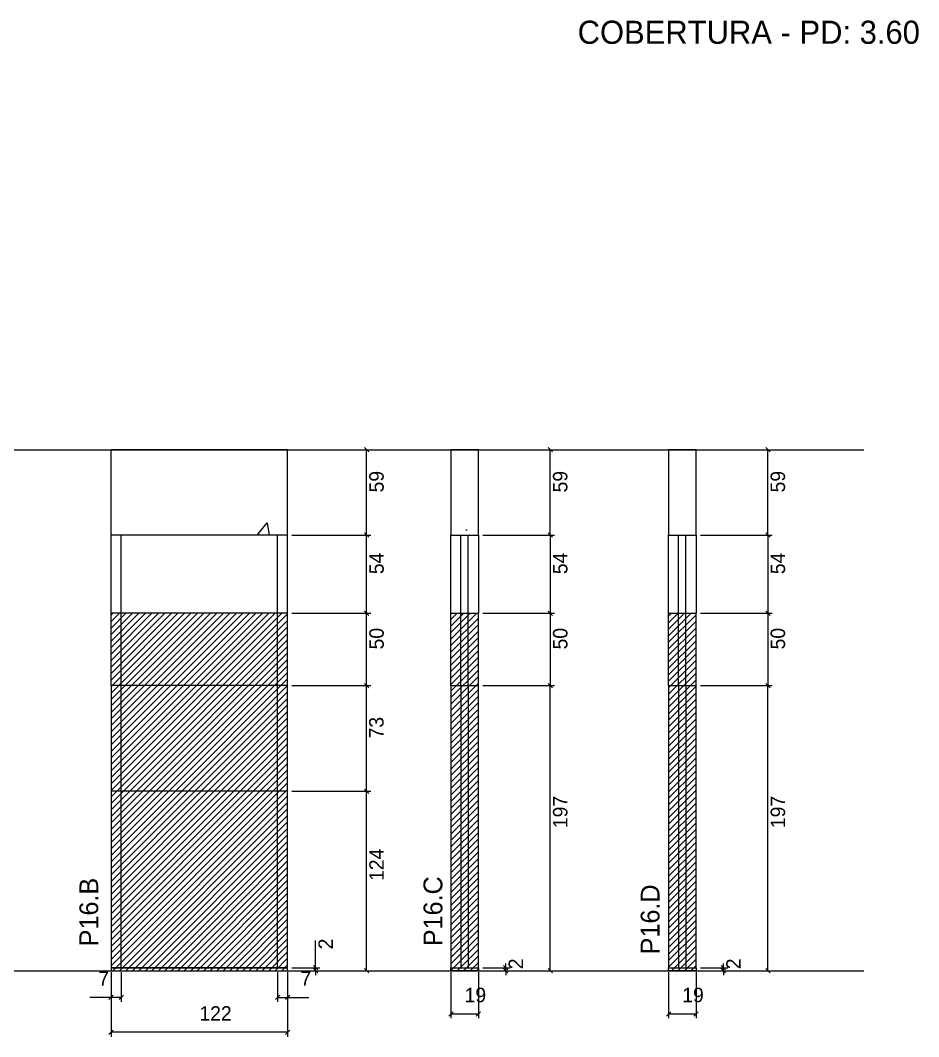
# Model space of a CAD drawing. Header units: metres. Extents: x 4489 to 5830, y 12348 to 13065.
# Drawn here: x 5209 to 5830, y 12348 to 13051 of the extents above; entities that cross this region are included whole.
import ezdxf

# ---------------------------------------------------------------- set-up
doc = ezdxf.new("R2010")
doc.units = ezdxf.units.M
for name, color, linetype in [('COTA', 7, 'Continuous'), ('Hachura', 7, 'Continuous'), ('NOMENCLATURA', 7, 'Continuous'), ('Nível', 7, 'Continuous'), ('Painéis', 7, 'Continuous'), ('SARR_2.2x7', 7, 'Continuous'), ('Texto Seção', 7, 'Continuous')]:
    doc.layers.add(name, color=color, linetype=linetype)

msp = doc.modelspace()

# ---------------------------------------------------------------- hatches: boundary and pattern name
at = {"layer": 'COTA'}
h = msp.add_hatch(dxfattribs=at)
h.set_pattern_fill('AR-CONC')
h.paths.add_polyline_path([(5271.33, 12753.86), (5271.33, 12694.86), (5393.33, 12694.86), (5393.33, 12753.86), (5271.33, 12753.86)])
h = msp.add_hatch(dxfattribs=at)
h.set_pattern_fill('AR-CONC')
h.paths.add_polyline_path([(5506.16, 12694.86), (5525.16, 12694.86), (5525.16, 12754.86), (5506.16, 12754.86), (5506.16, 12694.86)])
h = msp.add_hatch(dxfattribs=at)
h.set_pattern_fill('AR-CONC')
h.paths.add_polyline_path([(5675.61, 12694.86), (5675.61, 12753.86), (5656.61, 12753.86), (5656.61, 12694.86), (5675.61, 12694.86)])
at = {"layer": 'Hachura'}
h = msp.add_hatch(dxfattribs=at)
h.set_pattern_fill('ANSI31')
h.paths.add_polyline_path([(5271.33, 12640.86), (5271.33, 12517.86), (5393.33, 12517.86), (5393.33, 12640.86), (5271.33, 12640.86)])
h = msp.add_hatch(dxfattribs=at)
h.set_pattern_fill('ANSI31')
h.paths.add_polyline_path([(5525.16, 12393.86), (5525.16, 12640.86), (5506.16, 12640.86), (5506.16, 12393.86), (5525.16, 12393.86)])
h = msp.add_hatch(dxfattribs=at)
h.set_pattern_fill('ANSI31')
h.paths.add_polyline_path([(5675.61, 12640.86), (5656.61, 12640.86), (5656.61, 12393.86), (5675.61, 12393.86), (5675.61, 12640.86)])
h = msp.add_hatch(dxfattribs=at)
h.set_pattern_fill('ANSI31')
h.paths.add_polyline_path([(5393.33, 12517.86), (5271.33, 12517.86), (5271.33, 12393.86), (5393.33, 12393.86), (5393.33, 12517.86)])

# ---------------------------------------------------------------- linework, layer by layer
at = {"layer": 'COTA', "color": 0, "lineweight": 25}
for p, q in [((5449.39, 12752.36), (5446.39, 12755.36)), ((5576.35, 12752.36), (5573.35, 12755.36)), ((5726.8, 12752.36), (5723.8, 12755.36)), ((5446.39, 12696.36), (5449.39, 12693.36)), ((5449.39, 12693.36), (5446.39, 12696.36)), ((5573.35, 12696.36), (5576.35, 12693.36)), ((5723.8, 12696.36), (5726.8, 12693.36)), ((5449.39, 12639.36), (5446.39, 12642.36)), ((5446.39, 12642.36), (5449.39, 12639.36)), ((5576.35, 12639.36), (5573.35, 12642.36)), ((5726.8, 12639.36), (5723.8, 12642.36)), ((5449.39, 12589.36), (5446.39, 12592.36)), ((5446.39, 12592.36), (5449.39, 12589.36)), ((5576.35, 12589.36), (5573.35, 12592.36)), ((5573.35, 12592.36), (5576.35, 12589.36)), ((5726.8, 12589.36), (5723.8, 12592.36)), ((5723.8, 12592.36), (5726.8, 12589.36)), ((5449.39, 12516.36), (5446.39, 12519.36)), ((5446.39, 12519.36), (5449.39, 12516.36)), ((5411.09, 12397.36), (5414.09, 12394.36)), ((5542.57, 12397.36), (5545.57, 12394.36)), ((5693.02, 12397.36), (5696.02, 12394.36)), ((5414.09, 12392.36), (5411.09, 12395.36)), ((5446.39, 12395.36), (5449.39, 12392.36)), ((5545.57, 12392.36), (5542.57, 12395.36)), ((5573.35, 12395.36), (5576.35, 12392.36)), ((5696.02, 12392.36), (5693.02, 12395.36)), ((5723.8, 12395.36), (5726.8, 12392.36)), ((5272.83, 12376.85), (5269.83, 12373.85)), ((5276.83, 12373.85), (5279.83, 12376.85)), ((5387.83, 12376.85), (5384.83, 12373.85)), ((5391.83, 12373.85), (5394.83, 12376.85)), ((5507.66, 12365.47), (5504.66, 12362.47)), ((5523.66, 12362.47), (5526.66, 12365.47)), ((5658.11, 12365.47), (5655.11, 12362.47)), ((5674.11, 12362.47), (5677.11, 12365.47)), ((5272.83, 12352.75), (5269.83, 12349.75)), ((5391.83, 12349.75), (5394.83, 12352.75))]:
    msp.add_line(p, q, dxfattribs=at)
at = {"layer": 'COTA', "color": 241, "lineweight": 25}
for p, q in [((5393.33, 12753.86), (5271.33, 12753.86)), ((5393.33, 12753.86), (5271.33, 12753.86)), ((5271.33, 12694.86), (5271.33, 12753.86)), ((5393.33, 12694.86), (5393.33, 12753.86))]:
    msp.add_line(p, q, dxfattribs=at)
at = {"layer": 'COTA', "color": 4, "lineweight": 25}
for p, q in [((5396.33, 12753.86), (5450.89, 12753.86)), ((5447.89, 12694.86), (5447.89, 12753.86)), ((5528.16, 12753.86), (5577.85, 12753.86)), ((5574.85, 12694.86), (5574.85, 12753.86)), ((5678.61, 12753.86), (5728.3, 12753.86)), ((5725.3, 12694.86), (5725.3, 12753.86)), ((5396.33, 12694.86), (5450.89, 12694.86)), ((5396.33, 12694.86), (5450.89, 12694.86)), ((5447.89, 12640.86), (5447.89, 12694.86)), ((5528.16, 12694.86), (5577.85, 12694.86)), ((5678.61, 12694.86), (5728.3, 12694.86)), ((5396.33, 12640.86), (5450.89, 12640.86)), ((5396.33, 12640.86), (5450.89, 12640.86)), ((5447.89, 12590.86), (5447.89, 12640.86)), ((5528.16, 12640.86), (5577.85, 12640.86)), ((5574.85, 12640.86), (5574.85, 12590.86)), ((5678.61, 12640.86), (5728.3, 12640.86)), ((5725.3, 12640.86), (5725.3, 12590.86)), ((5396.33, 12590.86), (5450.89, 12590.86)), ((5396.33, 12590.86), (5450.89, 12590.86)), ((5447.89, 12517.86), (5447.89, 12590.86)), ((5528.16, 12590.86), (5577.85, 12590.86)), ((5528.16, 12590.86), (5577.85, 12590.86)), ((5574.85, 12393.86), (5574.85, 12590.86)), ((5678.61, 12590.86), (5728.3, 12590.86)), ((5678.61, 12590.86), (5728.3, 12590.86)), ((5725.3, 12393.86), (5725.3, 12590.86)), ((5396.33, 12517.86), (5450.89, 12517.86)), ((5396.33, 12517.86), (5450.89, 12517.86)), ((5447.89, 12393.86), (5447.89, 12517.86)), ((5412.59, 12395.86), (5412.59, 12414.66)), ((5544.07, 12395.86), (5544.07, 12398.86)), ((5694.52, 12395.86), (5694.52, 12398.86)), ((5271.33, 12392.86), (5271.33, 12348.25)), ((5271.33, 12390.86), (5271.33, 12372.35)), ((5278.33, 12392.86), (5278.33, 12372.35)), ((5386.33, 12392.86), (5386.33, 12372.35)), ((5393.33, 12392.86), (5393.33, 12348.25)), ((5393.33, 12390.86), (5393.33, 12372.35)), ((5396.33, 12395.86), (5415.59, 12395.86)), ((5396.33, 12393.86), (5415.59, 12393.86)), ((5396.33, 12393.86), (5450.89, 12393.86)), ((5412.59, 12393.86), (5412.59, 12395.86)), ((5412.59, 12393.86), (5412.59, 12390.86)), ((5506.16, 12392.86), (5506.16, 12360.97)), ((5525.16, 12392.86), (5525.16, 12360.97)), ((5528.16, 12395.86), (5547.07, 12395.86)), ((5528.16, 12393.86), (5547.07, 12393.86)), ((5528.16, 12393.86), (5577.85, 12393.86)), ((5544.07, 12393.86), (5544.07, 12395.86)), ((5544.07, 12393.86), (5544.07, 12390.86)), ((5656.61, 12392.86), (5656.61, 12360.97)), ((5675.61, 12392.86), (5675.61, 12360.97)), ((5678.61, 12395.86), (5697.52, 12395.86)), ((5678.61, 12393.86), (5697.52, 12393.86)), ((5678.61, 12393.86), (5728.3, 12393.86)), ((5694.52, 12393.86), (5694.52, 12395.86)), ((5694.52, 12393.86), (5694.52, 12390.86)), ((5271.33, 12375.35), (5256.6, 12375.35)), ((5278.33, 12375.35), (5271.33, 12375.35)), ((5386.33, 12375.35), (5393.33, 12375.35)), ((5393.33, 12375.35), (5408.06, 12375.35)), ((5506.16, 12363.97), (5525.16, 12363.97)), ((5656.61, 12363.97), (5675.61, 12363.97)), ((5393.33, 12351.25), (5271.33, 12351.25))]:
    msp.add_line(p, q, dxfattribs=at)
at = {"layer": 'COTA', "color": 241, "lineweight": 25}
for points in [[(5525.16, 12694.86), (5525.16, 12753.86), (5506.16, 12753.86), (5506.16, 12694.86)], [(5675.61, 12694.86), (5675.61, 12753.86), (5656.61, 12753.86), (5656.61, 12694.86)]]:
    msp.add_lwpolyline(points, dxfattribs=at)
at = {"layer": 'Nível', "color": 4, "lineweight": 25}
for p, q in [((4849.66, 12753.86), (5791.68, 12753.86)), ((4881.48, 12393.86), (5791.68, 12393.86))]:
    msp.add_line(p, q, dxfattribs=at)
at = {"layer": 'Painéis', "color": 200, "lineweight": 25}
for p, q in [((5393.33, 12694.86), (5271.33, 12694.86)), ((5271.33, 12640.86), (5271.33, 12694.86)), ((5393.33, 12640.86), (5393.33, 12694.86)), ((5506.16, 12640.86), (5506.16, 12694.86)), ((5506.16, 12694.86), (5525.16, 12694.86)), ((5525.16, 12694.86), (5525.16, 12640.86)), ((5656.61, 12640.86), (5656.61, 12694.86)), ((5656.61, 12694.86), (5675.61, 12694.86)), ((5675.61, 12694.86), (5675.61, 12640.86)), ((5393.33, 12640.86), (5271.33, 12640.86)), ((5271.33, 12590.86), (5271.33, 12640.86)), ((5393.33, 12590.86), (5393.33, 12640.86)), ((5506.16, 12640.86), (5525.16, 12640.86)), ((5506.16, 12590.86), (5506.16, 12640.86)), ((5525.16, 12590.86), (5525.16, 12640.86)), ((5656.61, 12640.86), (5675.61, 12640.86)), ((5656.61, 12590.86), (5656.61, 12640.86)), ((5675.61, 12590.86), (5675.61, 12640.86)), ((5271.33, 12590.86), (5271.33, 12393.86)), ((5393.33, 12590.86), (5271.33, 12590.86)), ((5393.33, 12393.86), (5393.33, 12590.86)), ((5506.16, 12590.86), (5506.16, 12395.86)), ((5506.16, 12590.86), (5525.16, 12590.86)), ((5525.16, 12395.86), (5525.16, 12590.86)), ((5656.61, 12590.86), (5656.61, 12395.86)), ((5656.61, 12590.86), (5675.61, 12590.86)), ((5675.61, 12395.86), (5675.61, 12590.86)), ((5393.33, 12517.86), (5271.33, 12517.86)), ((5271.33, 12395.86), (5393.33, 12395.86)), ((5506.16, 12395.86), (5525.16, 12395.86)), ((5656.61, 12395.86), (5675.61, 12395.86))]:
    msp.add_line(p, q, dxfattribs=at)
at = {"layer": 'Painéis', "color": 4, "lineweight": 25}
for p, q in [((5528.16, 12694.86), (5577.85, 12694.86)), ((5574.85, 12694.86), (5574.85, 12640.86)), ((5678.61, 12694.86), (5728.3, 12694.86)), ((5725.3, 12694.86), (5725.3, 12640.86)), ((5528.16, 12640.86), (5577.85, 12640.86)), ((5678.61, 12640.86), (5728.3, 12640.86))]:
    msp.add_line(p, q, dxfattribs=at)
at = {"layer": 'Painéis', "color": 0, "lineweight": 25}
for p, q in [((5576.35, 12693.36), (5573.35, 12696.36)), ((5726.8, 12693.36), (5723.8, 12696.36)), ((5573.35, 12642.36), (5576.35, 12639.36)), ((5723.8, 12642.36), (5726.8, 12639.36))]:
    msp.add_line(p, q, dxfattribs=at)
at = {"layer": 'Painéis', "color": 200, "lineweight": 25}
for points in [[(5393.33, 12395.86), (5271.33, 12395.86), (5271.33, 12393.86), (5393.33, 12393.86)], [(5506.16, 12395.86), (5525.16, 12395.86), (5525.16, 12393.86), (5506.16, 12393.86)], [(5656.61, 12395.86), (5675.61, 12395.86), (5675.61, 12393.86), (5656.61, 12393.86)]]:
    msp.add_lwpolyline(points, close=True, dxfattribs=at)
at = {"layer": 'SARR_2.2x7', "color": 40, "lineweight": 25}
for p, q in [((5278.33, 12640.86), (5278.33, 12694.86)), ((5386.33, 12640.86), (5386.33, 12694.86)), ((5513.16, 12640.86), (5513.16, 12694.86)), ((5518.16, 12640.86), (5518.16, 12694.86)), ((5663.61, 12640.86), (5663.61, 12694.86)), ((5668.61, 12640.86), (5668.61, 12694.86)), ((5278.33, 12590.86), (5278.33, 12640.86)), ((5386.33, 12590.86), (5386.33, 12640.86)), ((5513.16, 12590.86), (5513.16, 12640.86)), ((5518.16, 12590.86), (5518.16, 12640.86)), ((5663.61, 12590.86), (5663.61, 12640.86)), ((5668.61, 12590.86), (5668.61, 12640.86)), ((5278.33, 12517.86), (5278.33, 12590.86)), ((5386.33, 12517.86), (5386.33, 12590.86)), ((5513.16, 12590.86), (5513.16, 12395.86)), ((5518.16, 12590.86), (5518.16, 12395.86)), ((5663.61, 12590.86), (5663.61, 12395.86)), ((5668.61, 12590.86), (5668.61, 12395.86)), ((5278.33, 12395.86), (5278.33, 12517.86)), ((5386.33, 12395.86), (5386.33, 12517.86))]:
    msp.add_line(p, q, dxfattribs=at)

# ---------------------------------------------------------------- texts
at = {"layer": 'COTA', "color": 240, "lineweight": 25}
for s, p in [('59', (5459.75, 12724.36)), ('59', (5586.71, 12724.36)), ('59', (5737.16, 12724.36)), ('54', (5459.78, 12667.86)), ('50', (5459.78, 12615.86)), ('50', (5586.74, 12615.86)), ('50', (5737.19, 12615.86)), ('73', (5459.67, 12554.36)), ('197', (5586.75, 12492.36)), ('197', (5737.2, 12492.36)), ('124', (5459.81, 12455.86)), ('2', (5424.59, 12408.61)), ('2', (5556.07, 12394.86)), ('2', (5706.52, 12394.86))]:
    msp.add_text(s, height=10, rotation=90, dxfattribs=at).set_placement(p)
for s, p in [('7', (5262.47, 12383.43)), ('7', (5402.2, 12383.43)), ('19', (5515.66, 12372.06)), ('19', (5666.11, 12372.06)), ('122', (5332.33, 12359.31))]:
    msp.add_text(s, height=10, dxfattribs=at).set_placement(p)
at = {"layer": 'NOMENCLATURA', "color": 2, "lineweight": 25}
msp.add_text('COBERTURA - PD: 3.60', height=16, dxfattribs=at).set_placement((5593.78, 13034.37))
at = {"layer": 'Painéis', "color": 240, "lineweight": 25}
for p in [(5586.74, 12667.86), (5737.19, 12667.86)]:
    msp.add_text('54', height=10, rotation=90, dxfattribs=at).set_placement(p)
at = {"layer": 'Texto Seção', "color": 7, "lineweight": 15}
for s, p in [('P16.B', (5262.39, 12410.69)), ('P16.C', (5500.28, 12410.76)), ('P16.D', (5650.4, 12405.15))]:
    msp.add_text(s, height=13, rotation=90, dxfattribs=at).set_placement(p)

doc.saveas('drawing.dxf')
